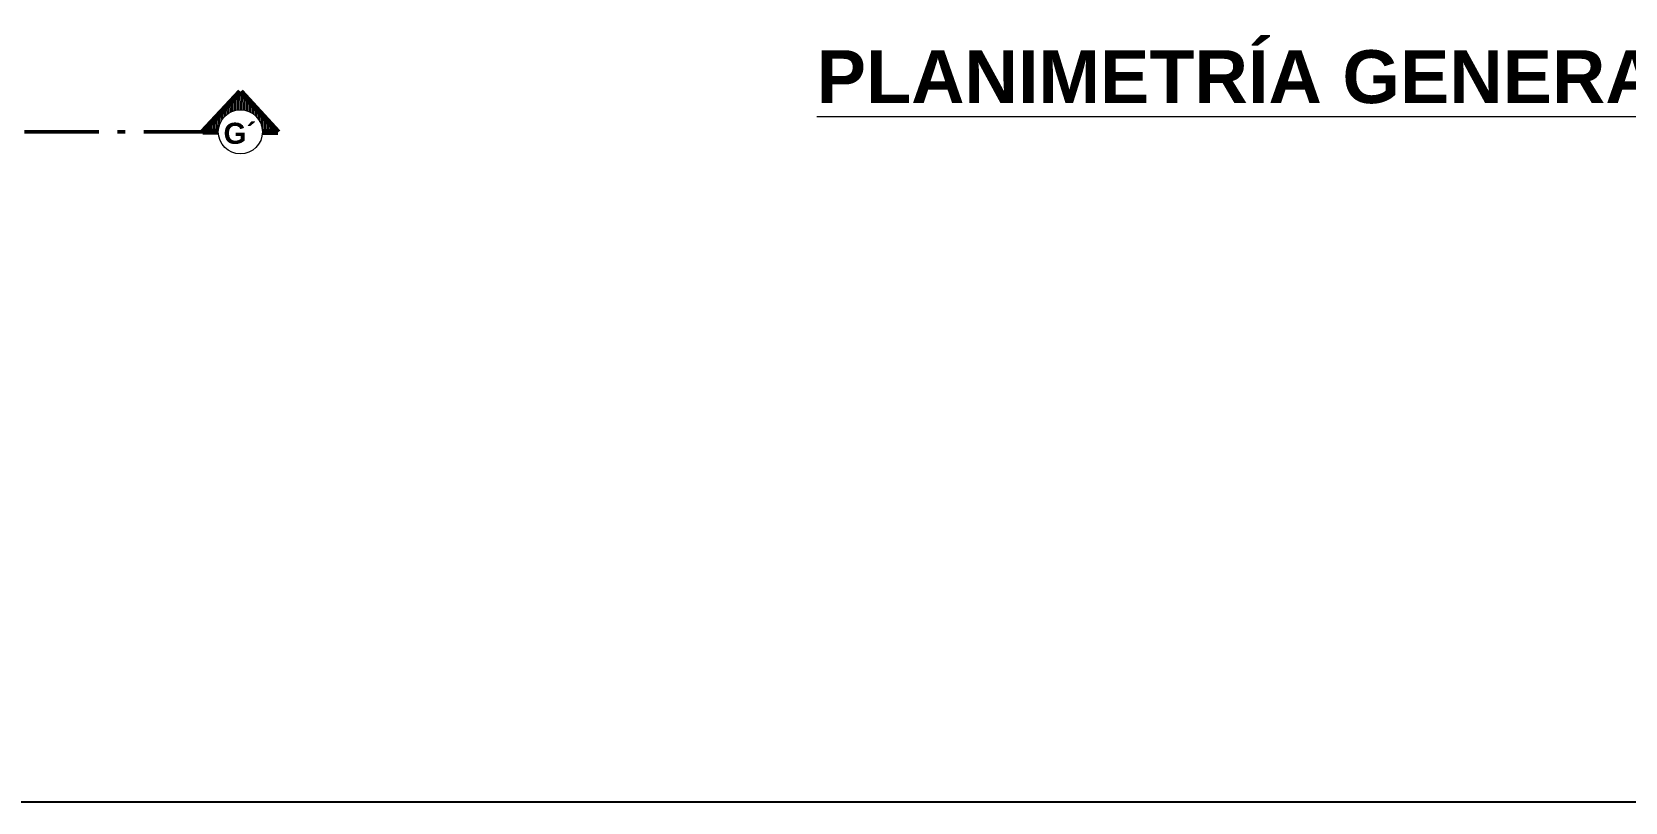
# Model space of a CAD drawing. Header units: metres. Extents: x 28 to 239, y -1 to 113.
# Drawn here: x 93.27 to 114.63, y 22.91 to 33.24 of the extents above; entities that cross this region are included whole.
import ezdxf
from ezdxf.enums import TextEntityAlignment as Align

# ---------------------------------------------------------------- set-up
doc = ezdxf.new("R2010")
doc.units = ezdxf.units.M
doc.linetypes.add('1CORTE', pattern=[1.5, 1, -0.25, 0, -0.25])
doc.linetypes.add('ACAD_ISO04W100', pattern=[30, 24, -3, 0, -3])
for name, color, linetype, lineweight in [('1', 7, 'Continuous', 5), ('AA. Proyeccion Corte', 10, '1CORTE', 50), ('CORTE_EJE', 31, 'ACAD_ISO04W100', 80), ('cotas', 7, 'Continuous', 5), ('TEXTOS-SUBTITULO', 7, 'Continuous', 30)]:
    doc.layers.add(name, color=color, linetype=linetype, lineweight=lineweight)
doc.styles.add('TURBO_BASS', font='swisseb.ttf')

msp = doc.modelspace()

# ---------------------------------------------------------------- hatches: boundary and pattern name
at = {"layer": '1', "lineweight": 5}
h = msp.add_hatch(dxfattribs=at)
h.set_pattern_fill('_USER,_O', scale=0.02, angle=810, pattern_type=0)
h.set_pattern_definition([(90.373563, (247.175922, -24.464002), (0.019999575, 0.000130397), [])])
h.paths.add_polyline_path([(96.064, 32.197, -0.414214), (96.358, 31.899), (96.564, 31.898), (96.065, 32.443), (95.559, 31.905), (95.766, 31.903, -0.414214)])
h = msp.add_hatch(dxfattribs=at)
h.set_pattern_fill('_USER,_O', scale=0.02, angle=810, pattern_type=0)
h.set_pattern_definition([(90.373563, (247.175922, -24.464002), (0.019999575, 0.000130397), [])])
h.paths.add_polyline_path([(96.064, 32.197, -0.414214), (96.358, 31.899), (96.564, 31.898), (96.065, 32.443), (95.559, 31.905), (95.766, 31.903, -0.414214)])

# ---------------------------------------------------------------- linework, layer by layer
at = {"color": 7}
msp.add_lwpolyline([(27.712, 112.912), (147.712, 112.912), (147.712, 22.912), (27.712, 22.912), (27.712, 112.912)], dxfattribs=at)
at = {"layer": '1', "color": 7}
msp.add_circle((96.062, 31.903), 0.296, dxfattribs=at)
msp.add_circle((96.062, 31.903), 0.296, dxfattribs=at)
at = {"layer": 'AA. Proyeccion Corte', "color": 7}
for p, q in [((95.766, 31.905), (83.65, 31.905)), ((95.766, 31.898), (95.766, 31.898))]:
    msp.add_line(p, q, dxfattribs=at)
at = {"layer": 'CORTE_EJE', "color": 7, "linetype": 'ACAD_ISO04W100', "ltscale": 0.8}
msp.add_lwpolyline([(95.766, 31.903), (95.559, 31.905), (96.065, 32.443), (96.564, 31.898), (96.358, 31.899)], dxfattribs=at)
msp.add_lwpolyline([(95.766, 31.903), (95.559, 31.905), (96.065, 32.443), (96.564, 31.898), (96.358, 31.899)], dxfattribs=at)
at = {"layer": 'cotas', "color": 7}
msp.add_line((103.79, 32.108), (127.904, 32.108), dxfattribs=at)

# ---------------------------------------------------------------- texts
at = {"layer": 'TEXTOS-SUBTITULO', "style": 'TURBO_BASS'}
msp.add_text('PLANIMETRÍA GENERAL SEGUNDO NIVEL', height=0.70977, dxfattribs=at).set_placement((103.79, 32.288))
msp.add_text('G´', height=0.2831, rotation=360, dxfattribs=at).set_placement((96.056, 31.742), align=Align.CENTER)

doc.saveas('drawing.dxf')
